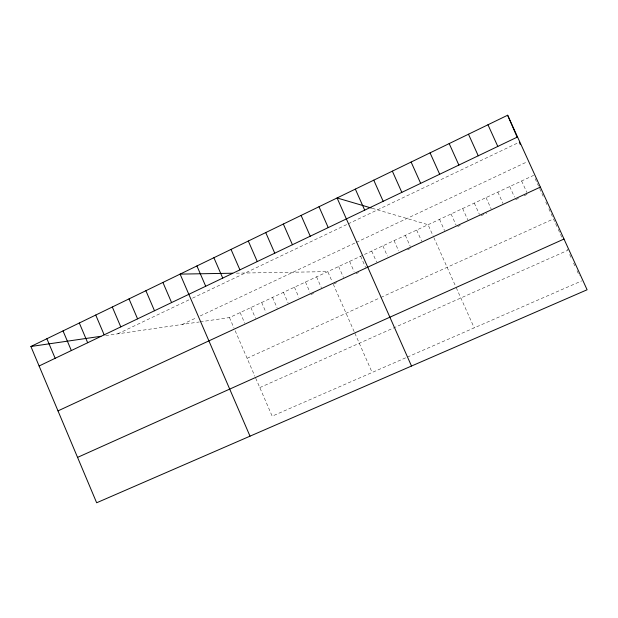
<?xml version="1.0" encoding="UTF-8"?>
<svg xmlns="http://www.w3.org/2000/svg" width="618" height="618" viewBox="0 0 618 618"><rect width="100%" height="100%" fill="white"/><g stroke="black" fill="none" stroke-linecap="round" stroke-linejoin="round"><path stroke-width="0.46" stroke-dasharray="3.09 2.32" d="M117.714 333.844L189.154 299.753M192.507 298.154L347.355 224.264M348.189 223.863L518.456 142.619M182.21 324.45L196.794 317.575M200.247 315.945L355.481 242.75M356.331 242.349L526.814 161.962M200.24 321.831L229.463 317.575L533.643 175.357M310.978 294.593L313.55 293.403M334.145 283.855L336.663 282.681M356.061 273.689L358.61 272.507M407.586 249.796L410.19 248.59M457.722 226.551L460.209 225.4M481.036 215.744L486.914 213.017M515.667 199.684L519.939 197.706M524.203 195.728L527.625 194.145M247.1 358.278L379.197 298.193M380.912 297.412L553.473 218.926L557.83 228.506M259.799 387.602L567.757 250.321L566.567 247.702M405.601 357.853L272.175 416.161L255.558 377.814M407.339 357.096L581.677 280.912M105.663 335.597L199.344 321.955M236.308 273.164L327.749 271.626L332.19 281.715M372.167 208.274L428.073 224.72L433.079 235.906M535.149 178.664L538.525 186.088M539.653 188.567L543.871 197.83M545.787 202.047L546.938 204.573M548.861 208.791L553.087 218.084M558.224 229.378L561.801 237.227M569.688 254.57L571.619 258.811M573.55 263.052L575.489 267.3M577.034 270.699L579.36 275.806M521.638 180.974L526.83 192.383M509.711 186.551L514.47 197.057M497.845 192.098L502.982 203.453M486.049 197.613L491.163 208.938M474.323 203.098L479.413 214.392M462.658 208.544L467.733 219.815M451.063 213.967L456.115 225.207M439.537 219.359L444.558 230.568M433.844 237.621L455.891 286.883M456.269 287.741L474.23 327.864M416.671 230.05L421.654 241.205M405.338 235.35L410.298 246.474M394.068 240.618L398.625 250.862M382.859 245.856L387.401 256.076M371.712 251.07L376.609 262.109M360.626 256.246L365.508 267.27M349.61 261.399L354.091 271.549M338.649 266.528L343.484 277.49M333.303 284.241L354.137 331.58M354.871 333.241L372.144 372.476M316.578 276.841L321.368 287.756M305.47 282.032L309.881 292.082M294.431 287.2L298.818 297.219M283.453 292.329L288.181 303.16M272.53 297.436L277.243 308.235M261.677 302.511L266.003 312.453M250.877 307.563L255.551 318.309M240.139 312.577L244.743 323.183M229.463 317.575L234.044 328.15M235.18 330.769L254.855 376.184"/><path stroke-width="0.93" d="M30.9 346.489L507.648 115.226L587.1 289.772L96.655 502.774L30.9 346.489L100.912 336.292M39.104 365.987L517.552 136.98M57.992 410.885L540.364 187.092M77.559 457.39L564.01 239.042M232.662 273.226L180.101 274.114L250.012 436.169M371.379 208.042L337.088 197.961L411.503 366.034M487.973 124.766L497.807 146.435M468.483 134.222L478.247 155.798M449.186 143.585L458.873 165.068M430.058 152.862L439.676 174.253M411.117 162.047L420.665 183.353M392.353 171.155L401.831 192.368M373.759 180.17L383.175 201.298M355.342 189.108L364.69 210.151M319.012 206.729L328.22 227.602M301.09 215.419L310.244 236.207M283.338 224.033L292.422 244.736M265.74 232.569L274.763 253.187M248.305 241.028L257.266 261.569M231.024 249.409L239.923 269.865M213.898 257.721L222.735 278.092M507.648 115.226L517.096 137.072M519.313 142.21L520.286 144.457M196.926 265.949L205.701 286.242M162.92 282.449L171.58 302.581M145.894 290.707L154.5 310.754M129.023 298.888L137.567 318.857M112.306 306.999L120.788 326.891M95.736 315.033L104.164 334.848M79.313 323.005L87.679 342.735M63.028 330.9L71.348 350.553M46.898 338.726L55.157 358.309"/></g></svg>
